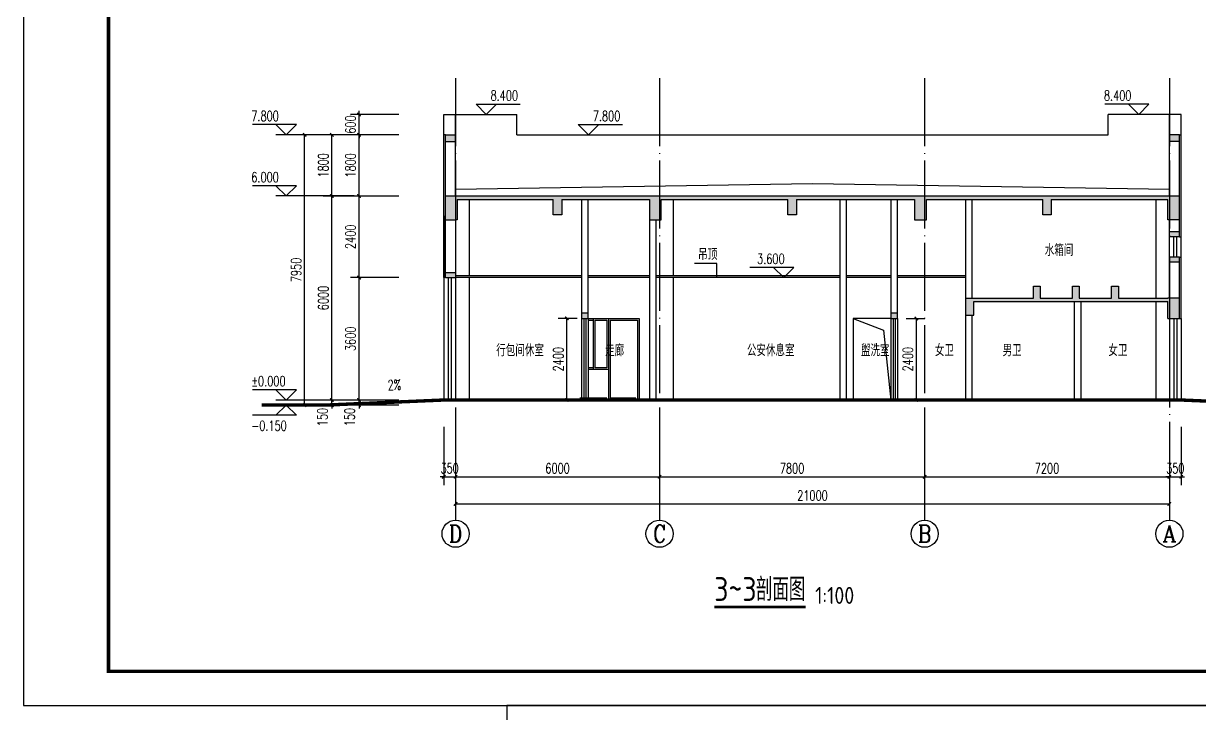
# Model space of a CAD drawing. Extents: x 63793 to 231107, y 20849 to 337643.
# Drawn here: x 124837 to 159436, y 82005 to 102295 of the extents above; entities that cross this region are included whole.
import ezdxf
from ezdxf.enums import TextEntityAlignment as Align

# ---------------------------------------------------------------- set-up
doc = ezdxf.new("R2010")
doc.units = 0
doc.header["$LTSCALE"] = 1000
doc.header["$MEASUREMENT"] = 0
doc.linetypes.add('DASH', pattern=[0.35, 0.25, -0.1])
doc.linetypes.add('DOTE', pattern=[2.42, 2, -0.2, 0.02, -0.2])
for name, color, linetype in [('AXIS', 3, 'Continuous'), ('AXIS_TEXT', 7, 'Continuous'), ('DIM_ELEV', 3, 'Continuous'), ('DIM_LEAD', 3, 'Continuous'), ('DIM_SYMB', 3, 'Continuous'), ('DOTE', 1, 'DOTE'), ('PUB_DIM', 3, 'Continuous'), ('PUB_TEXT', 7, 'Continuous'), ('PUB_TITLE', 4, 'Continuous'), ('SURFACE', 6, 'Continuous'), ('WALL', 2, 'Continuous'), ('填充', 8, 'Continuous'), ('新块$0$WINDOW', 4, 'Continuous')]:
    doc.layers.add(name, color=color, linetype=linetype)
doc.styles.add('_TCH_AXIS', font='COMPLEX', dxfattribs={"bigfont": 'GBCBIG'})
doc.styles.add('_TCH_DIM', font='SIMPLEX', dxfattribs={"bigfont": 'GBCBIG'})
doc.styles.add('_TCH_DIM_T3', font='SIMPLEX', dxfattribs={"width": 0.705882, "bigfont": 'GBCBIG'})
doc.styles.add('COMPLEX', font='COMPLEX')
doc.styles.get("Standard").update_dxf_attribs({"font": 'gbenor.shx', "bigfont": 'gbcbig.shx'})
doc.dimstyles.new('_TCH_ARCH&&100', dxfattribs={"dimtxt": 297.5, "dimasz": 100, "dimexe": 250, "dimexo": 300, "dimgap": 100, "dimtad": 1, "dimdec": 0, "dimzin": 0, "dimdsep": 46, "dimtxsty": '_TCH_DIM_T3', "dimblk": 'ARCHTICK', "dimcen": 0.09, "dimclrt": 7, "dimazin": 2, "dimtfac": 1, "dimtdec": 0, "dimtix": 1, "dimtmove": 2, "dimatfit": 3, "dimfxl": 0, "dimtolj": 1, "dimtzin": 0, "dimarcsym": 0})

# ---------------------------------------------------------------- blocks, each defined once
blk = doc.blocks.new('_ArchTick')
at = {"color": 0, "linetype": 'ByBlock', "const_width": 0.4}
blk.add_lwpolyline([(-0.5, -0.5), (0.5, 0.5)], dxfattribs=at)
blk = doc.blocks.new('*D285')
at = {"layer": 'Defpoints', "color": 0, "transparency": 16777216}
for p in [(150511, 93623), (151106, 93623), (150511, 91223)]:
    blk.add_point(p, dxfattribs=at)
at = {"layer": 'PUB_DIM', "color": 0, "lineweight": -2, "transparency": 16777216}
for p, q in [((150811, 93623), (151356, 93623)), ((151106, 91223), (151106, 93623)), ((150811, 91223), (151356, 91223))]:
    blk.add_line(p, q, dxfattribs=at)
at = {"layer": 'PUB_DIM', "color": 0, "lineweight": -2, "transparency": 16777216, "xscale": 100, "yscale": 100, "zscale": 100}
for p, rotation in [((151106, 93623), 90), ((151106, 91223), 270)]:
    blk.add_blockref('_ArchTick', p, dxfattribs=dict(at, rotation=rotation))
at = {"layer": 'PUB_DIM', "color": 7, "transparency": 16777216, "insert": (150857, 92423), "char_height": 297.5, "attachment_point": 5, "rotation": 90, "style": '_TCH_DIM_T3'}
blk.add_mtext('\\A1;2400', dxfattribs=at)
blk = doc.blocks.new('*D286')
at = {"layer": 'Defpoints', "color": 0, "transparency": 16777216}
for p in [(140822, 93623), (141422, 93623), (141422, 91223)]:
    blk.add_point(p, dxfattribs=at)
at = {"layer": 'PUB_DIM', "color": 0, "lineweight": -2, "transparency": 16777216}
for p, q in [((141122, 93623), (140572, 93623)), ((140822, 91223), (140822, 93623)), ((141122, 91223), (140572, 91223))]:
    blk.add_line(p, q, dxfattribs=at)
at = {"layer": 'PUB_DIM', "color": 0, "lineweight": -2, "transparency": 16777216, "xscale": 100, "yscale": 100, "zscale": 100}
for p, rotation in [((140822, 93623), 90), ((140822, 91223), 270)]:
    blk.add_blockref('_ArchTick', p, dxfattribs=dict(at, rotation=rotation))
at = {"layer": 'PUB_DIM', "color": 7, "transparency": 16777216, "insert": (140573, 92423), "char_height": 297.5, "attachment_point": 5, "rotation": 90, "style": '_TCH_DIM_T3'}
blk.add_mtext('\\A1;2400', dxfattribs=at)
blk = doc.blocks.new('*D810')
at = {"layer": 'Defpoints', "color": 0, "transparency": 16777216}
for p in [(134708, 91223), (136179, 91223), (136179, 91073)]:
    blk.add_point(p, dxfattribs=at)
at = {"layer": 'PUB_DIM', "color": 0, "lineweight": -2, "transparency": 16777216}
for p, q in [((135879, 91223), (134458, 91223)), ((135879, 91073), (134458, 91073)), ((134708, 91223), (134708, 91323)), ((134708, 91073), (134708, 91223)), ((134708, 91073), (134708, 90973))]:
    blk.add_line(p, q, dxfattribs=at)
at = {"layer": 'PUB_DIM', "color": 0, "lineweight": -2, "transparency": 16777216, "xscale": 100, "yscale": 100, "zscale": 100}
for p, rotation in [((134708, 91223), 270), ((134708, 91073), 90)]:
    blk.add_blockref('_ArchTick', p, dxfattribs=dict(at, rotation=rotation))
at = {"layer": 'PUB_DIM', "color": 7, "transparency": 16777216, "insert": (134433, 90723), "char_height": 297.5, "attachment_point": 5, "rotation": 90, "style": '_TCH_DIM_T3'}
blk.add_mtext('\\A1;150', dxfattribs=at)
blk = doc.blocks.new('*D811')
at = {"layer": 'Defpoints', "color": 0, "transparency": 16777216}
for p in [(134708, 94823), (136179, 94823), (136179, 91223)]:
    blk.add_point(p, dxfattribs=at)
at = {"layer": 'PUB_DIM', "color": 0, "lineweight": -2, "transparency": 16777216}
for p, q in [((135879, 94823), (134458, 94823)), ((134708, 91223), (134708, 94823)), ((135879, 91223), (134458, 91223))]:
    blk.add_line(p, q, dxfattribs=at)
at = {"layer": 'PUB_DIM', "color": 0, "lineweight": -2, "transparency": 16777216, "xscale": 100, "yscale": 100, "zscale": 100}
for p, rotation in [((134708, 94823), 90), ((134708, 91223), 270)]:
    blk.add_blockref('_ArchTick', p, dxfattribs=dict(at, rotation=rotation))
at = {"layer": 'PUB_DIM', "color": 7, "transparency": 16777216, "insert": (134459, 93023), "char_height": 297.5, "attachment_point": 5, "rotation": 90, "style": '_TCH_DIM_T3'}
blk.add_mtext('\\A1;3600', dxfattribs=at)
blk = doc.blocks.new('*D812')
at = {"layer": 'Defpoints', "color": 0, "transparency": 16777216}
for p in [(134708, 97223), (136179, 97223), (136179, 94823)]:
    blk.add_point(p, dxfattribs=at)
at = {"layer": 'PUB_DIM', "color": 0, "lineweight": -2, "transparency": 16777216}
for p, q in [((135879, 97223), (134458, 97223)), ((134708, 94823), (134708, 97223)), ((135879, 94823), (134458, 94823))]:
    blk.add_line(p, q, dxfattribs=at)
at = {"layer": 'PUB_DIM', "color": 0, "lineweight": -2, "transparency": 16777216, "xscale": 100, "yscale": 100, "zscale": 100}
for p, rotation in [((134708, 97223), 90), ((134708, 94823), 270)]:
    blk.add_blockref('_ArchTick', p, dxfattribs=dict(at, rotation=rotation))
at = {"layer": 'PUB_DIM', "color": 7, "transparency": 16777216, "insert": (134459, 96023), "char_height": 297.5, "attachment_point": 5, "rotation": 90, "style": '_TCH_DIM_T3'}
blk.add_mtext('\\A1;2400', dxfattribs=at)
blk = doc.blocks.new('*D813')
at = {"layer": 'Defpoints', "color": 0, "transparency": 16777216}
for p in [(134708, 99023), (136179, 99023), (136179, 97223)]:
    blk.add_point(p, dxfattribs=at)
at = {"layer": 'PUB_DIM', "color": 0, "lineweight": -2, "transparency": 16777216}
for p, q in [((135879, 99023), (134458, 99023)), ((134708, 97223), (134708, 99023)), ((135879, 97223), (134458, 97223))]:
    blk.add_line(p, q, dxfattribs=at)
at = {"layer": 'PUB_DIM', "color": 0, "lineweight": -2, "transparency": 16777216, "xscale": 100, "yscale": 100, "zscale": 100}
for p, rotation in [((134708, 99023), 90), ((134708, 97223), 270)]:
    blk.add_blockref('_ArchTick', p, dxfattribs=dict(at, rotation=rotation))
at = {"layer": 'PUB_DIM', "color": 7, "transparency": 16777216, "insert": (134459, 98123), "char_height": 297.5, "attachment_point": 5, "rotation": 90, "style": '_TCH_DIM_T3'}
blk.add_mtext('\\A1;1800', dxfattribs=at)
blk = doc.blocks.new('*D814')
at = {"layer": 'Defpoints', "color": 0, "transparency": 16777216}
for p in [(134708, 99623), (136179, 99623), (136179, 99023)]:
    blk.add_point(p, dxfattribs=at)
at = {"layer": 'PUB_DIM', "color": 0, "lineweight": -2, "transparency": 16777216}
for p, q in [((134708, 99623), (134708, 99723)), ((135879, 99623), (134458, 99623)), ((134708, 99023), (134708, 99623)), ((135879, 99023), (134458, 99023)), ((134708, 99023), (134708, 98923))]:
    blk.add_line(p, q, dxfattribs=at)
at = {"layer": 'PUB_DIM', "color": 0, "lineweight": -2, "transparency": 16777216, "xscale": 100, "yscale": 100, "zscale": 100}
for p, rotation in [((134708, 99623), 270), ((134708, 99023), 90)]:
    blk.add_blockref('_ArchTick', p, dxfattribs=dict(at, rotation=rotation))
at = {"layer": 'PUB_DIM', "color": 7, "transparency": 16777216, "insert": (134459, 99323), "char_height": 297.5, "attachment_point": 5, "rotation": 90, "style": '_TCH_DIM_T3'}
blk.add_mtext('\\A1;600', dxfattribs=at)
blk = doc.blocks.new('*D815')
at = {"layer": 'AXIS', "color": 0, "lineweight": -2, "transparency": 16777216}
for p, q in [((134834, 99023), (132858, 99023)), ((133108, 91073), (133108, 99023)), ((134834, 91073), (132858, 91073))]:
    blk.add_line(p, q, dxfattribs=at)
at = {"layer": 'Defpoints', "color": 0, "transparency": 16777216}
for p in [(133108, 99023), (135134, 99023), (135134, 91073)]:
    blk.add_point(p, dxfattribs=at)
at = {"layer": 'AXIS', "color": 0, "lineweight": -2, "transparency": 16777216, "xscale": 100, "yscale": 100, "zscale": 100}
for p, rotation in [((133108, 99023), 90), ((133108, 91073), 270)]:
    blk.add_blockref('_ArchTick', p, dxfattribs=dict(at, rotation=rotation))
at = {"layer": 'AXIS', "color": 7, "transparency": 16777216, "insert": (132859, 95048), "char_height": 297.5, "attachment_point": 5, "rotation": 90, "style": '_TCH_DIM_T3'}
blk.add_mtext('\\A1;7950', dxfattribs=at)
blk = doc.blocks.new('*D816')
at = {"layer": 'AXIS', "color": 0, "lineweight": -2, "transparency": 16777216}
for p, q in [((134850, 91223), (133658, 91223)), ((134850, 91073), (133658, 91073)), ((133908, 91223), (133908, 91323)), ((133908, 91073), (133908, 91223)), ((133908, 91073), (133908, 90973))]:
    blk.add_line(p, q, dxfattribs=at)
at = {"layer": 'Defpoints', "color": 0, "transparency": 16777216}
for p in [(133908, 91223), (135150, 91223), (135150, 91073)]:
    blk.add_point(p, dxfattribs=at)
at = {"layer": 'AXIS', "color": 0, "lineweight": -2, "transparency": 16777216, "xscale": 100, "yscale": 100, "zscale": 100}
for p, rotation in [((133908, 91223), 270), ((133908, 91073), 90)]:
    blk.add_blockref('_ArchTick', p, dxfattribs=dict(at, rotation=rotation))
at = {"layer": 'AXIS', "color": 7, "transparency": 16777216, "insert": (133633, 90723), "char_height": 297.5, "attachment_point": 5, "rotation": 90, "style": '_TCH_DIM_T3'}
blk.add_mtext('\\A1;150', dxfattribs=at)
blk = doc.blocks.new('*D817')
at = {"layer": 'AXIS', "color": 0, "lineweight": -2, "transparency": 16777216}
for p, q in [((134850, 97223), (133658, 97223)), ((133908, 91223), (133908, 97223)), ((134850, 91223), (133658, 91223))]:
    blk.add_line(p, q, dxfattribs=at)
at = {"layer": 'Defpoints', "color": 0, "transparency": 16777216}
for p in [(133908, 97223), (135150, 97223), (135150, 91223)]:
    blk.add_point(p, dxfattribs=at)
at = {"layer": 'AXIS', "color": 0, "lineweight": -2, "transparency": 16777216, "xscale": 100, "yscale": 100, "zscale": 100}
for p, rotation in [((133908, 97223), 90), ((133908, 91223), 270)]:
    blk.add_blockref('_ArchTick', p, dxfattribs=dict(at, rotation=rotation))
at = {"layer": 'AXIS', "color": 7, "transparency": 16777216, "insert": (133659, 94223), "char_height": 297.5, "attachment_point": 5, "rotation": 90, "style": '_TCH_DIM_T3'}
blk.add_mtext('\\A1;6000', dxfattribs=at)
blk = doc.blocks.new('*D818')
at = {"layer": 'AXIS', "color": 0, "lineweight": -2, "transparency": 16777216}
for p, q in [((134850, 99023), (133658, 99023)), ((133908, 97223), (133908, 99023)), ((134850, 97223), (133658, 97223))]:
    blk.add_line(p, q, dxfattribs=at)
at = {"layer": 'Defpoints', "color": 0, "transparency": 16777216}
for p in [(133908, 99023), (135150, 99023), (135150, 97223)]:
    blk.add_point(p, dxfattribs=at)
at = {"layer": 'AXIS', "color": 0, "lineweight": -2, "transparency": 16777216, "xscale": 100, "yscale": 100, "zscale": 100}
for p, rotation in [((133908, 99023), 90), ((133908, 97223), 270)]:
    blk.add_blockref('_ArchTick', p, dxfattribs=dict(at, rotation=rotation))
at = {"layer": 'AXIS', "color": 7, "transparency": 16777216, "insert": (133659, 98123), "char_height": 297.5, "attachment_point": 5, "rotation": 90, "style": '_TCH_DIM_T3'}
blk.add_mtext('\\A1;1800', dxfattribs=at)
blk = doc.blocks.new('*D819')
at = {"layer": 'AXIS', "color": 0, "lineweight": -2, "transparency": 16777216}
for p, q in [((158550, 90437), (158550, 88716)), ((158900, 90437), (158900, 88716)), ((158550, 88966), (158450, 88966)), ((158550, 88966), (158900, 88966)), ((158900, 88966), (159000, 88966))]:
    blk.add_line(p, q, dxfattribs=at)
at = {"layer": 'Defpoints', "color": 0, "transparency": 16777216}
for p in [(158550, 90737), (158900, 90737), (158900, 88966)]:
    blk.add_point(p, dxfattribs=at)
at = {"layer": 'AXIS', "color": 0, "lineweight": -2, "transparency": 16777216, "xscale": 100, "yscale": 100, "zscale": 100}
blk.add_blockref('_ArchTick', (158550, 88966), dxfattribs=at)
at = {"layer": 'AXIS', "color": 0, "lineweight": -2, "transparency": 16777216, "xscale": 100, "yscale": 100, "zscale": 100, "rotation": 180}
blk.add_blockref('_ArchTick', (158900, 88966), dxfattribs=at)
at = {"layer": 'AXIS', "color": 7, "transparency": 16777216, "insert": (158725, 89215), "char_height": 297.5, "attachment_point": 5, "style": '_TCH_DIM_T3'}
blk.add_mtext('\\A1;350', dxfattribs=at)
blk = doc.blocks.new('*D820')
at = {"layer": 'AXIS', "color": 0, "lineweight": -2, "transparency": 16777216}
for p, q in [((151350, 90437), (151350, 88716)), ((158550, 90437), (158550, 88716)), ((151350, 88966), (158550, 88966))]:
    blk.add_line(p, q, dxfattribs=at)
at = {"layer": 'Defpoints', "color": 0, "transparency": 16777216}
for p in [(151350, 90737), (158550, 90737), (158550, 88966)]:
    blk.add_point(p, dxfattribs=at)
at = {"layer": 'AXIS', "color": 0, "lineweight": -2, "transparency": 16777216, "xscale": 100, "yscale": 100, "zscale": 100, "rotation": 180}
blk.add_blockref('_ArchTick', (151350, 88966), dxfattribs=at)
at = {"layer": 'AXIS', "color": 0, "lineweight": -2, "transparency": 16777216, "xscale": 100, "yscale": 100, "zscale": 100}
blk.add_blockref('_ArchTick', (158550, 88966), dxfattribs=at)
at = {"layer": 'AXIS', "color": 7, "transparency": 16777216, "insert": (154950, 89215), "char_height": 297.5, "attachment_point": 5, "style": '_TCH_DIM_T3'}
blk.add_mtext('\\A1;7200', dxfattribs=at)
blk = doc.blocks.new('*D821')
at = {"layer": 'AXIS', "color": 0, "lineweight": -2, "transparency": 16777216}
for p, q in [((143550, 90437), (143550, 88716)), ((151350, 90437), (151350, 88716)), ((143550, 88966), (151350, 88966))]:
    blk.add_line(p, q, dxfattribs=at)
at = {"layer": 'Defpoints', "color": 0, "transparency": 16777216}
for p in [(143550, 90737), (151350, 90737), (151350, 88966)]:
    blk.add_point(p, dxfattribs=at)
at = {"layer": 'AXIS', "color": 0, "lineweight": -2, "transparency": 16777216, "xscale": 100, "yscale": 100, "zscale": 100, "rotation": 180}
blk.add_blockref('_ArchTick', (143550, 88966), dxfattribs=at)
at = {"layer": 'AXIS', "color": 0, "lineweight": -2, "transparency": 16777216, "xscale": 100, "yscale": 100, "zscale": 100}
blk.add_blockref('_ArchTick', (151350, 88966), dxfattribs=at)
at = {"layer": 'AXIS', "color": 7, "transparency": 16777216, "insert": (147450, 89215), "char_height": 297.5, "attachment_point": 5, "style": '_TCH_DIM_T3'}
blk.add_mtext('\\A1;7800', dxfattribs=at)
blk = doc.blocks.new('*D822')
at = {"layer": 'AXIS', "color": 0, "lineweight": -2, "transparency": 16777216}
for p, q in [((137550, 90437), (137550, 88716)), ((143550, 90437), (143550, 88716)), ((137550, 88966), (143550, 88966))]:
    blk.add_line(p, q, dxfattribs=at)
at = {"layer": 'Defpoints', "color": 0, "transparency": 16777216}
for p in [(137550, 90737), (143550, 90737), (143550, 88966)]:
    blk.add_point(p, dxfattribs=at)
at = {"layer": 'AXIS', "color": 0, "lineweight": -2, "transparency": 16777216, "xscale": 100, "yscale": 100, "zscale": 100, "rotation": 180}
blk.add_blockref('_ArchTick', (137550, 88966), dxfattribs=at)
at = {"layer": 'AXIS', "color": 0, "lineweight": -2, "transparency": 16777216, "xscale": 100, "yscale": 100, "zscale": 100}
blk.add_blockref('_ArchTick', (143550, 88966), dxfattribs=at)
at = {"layer": 'AXIS', "color": 7, "transparency": 16777216, "insert": (140550, 89215), "char_height": 297.5, "attachment_point": 5, "style": '_TCH_DIM_T3'}
blk.add_mtext('\\A1;6000', dxfattribs=at)
blk = doc.blocks.new('*D823')
at = {"layer": 'AXIS', "color": 0, "lineweight": -2, "transparency": 16777216}
for p, q in [((137200, 90437), (137200, 88716)), ((137550, 90437), (137550, 88716)), ((137200, 88966), (137100, 88966)), ((137200, 88966), (137550, 88966)), ((137550, 88966), (137650, 88966))]:
    blk.add_line(p, q, dxfattribs=at)
at = {"layer": 'Defpoints', "color": 0, "transparency": 16777216}
for p in [(137200, 90737), (137550, 90737), (137550, 88966)]:
    blk.add_point(p, dxfattribs=at)
at = {"layer": 'AXIS', "color": 0, "lineweight": -2, "transparency": 16777216, "xscale": 100, "yscale": 100, "zscale": 100}
blk.add_blockref('_ArchTick', (137200, 88966), dxfattribs=at)
at = {"layer": 'AXIS', "color": 0, "lineweight": -2, "transparency": 16777216, "xscale": 100, "yscale": 100, "zscale": 100, "rotation": 180}
blk.add_blockref('_ArchTick', (137550, 88966), dxfattribs=at)
at = {"layer": 'AXIS', "color": 7, "transparency": 16777216, "insert": (137375, 89215), "char_height": 297.5, "attachment_point": 5, "style": '_TCH_DIM_T3'}
blk.add_mtext('\\A1;350', dxfattribs=at)
blk = doc.blocks.new('*D824')
at = {"layer": 'AXIS', "color": 0, "lineweight": -2, "transparency": 16777216}
for p, q in [((137550, 90437), (137550, 87916)), ((158550, 90437), (158550, 87916)), ((137550, 88166), (158550, 88166))]:
    blk.add_line(p, q, dxfattribs=at)
at = {"layer": 'Defpoints', "color": 0, "transparency": 16777216}
for p in [(137550, 90737), (158550, 90737), (158550, 88166)]:
    blk.add_point(p, dxfattribs=at)
at = {"layer": 'AXIS', "color": 0, "lineweight": -2, "transparency": 16777216, "xscale": 100, "yscale": 100, "zscale": 100, "rotation": 180}
blk.add_blockref('_ArchTick', (137550, 88166), dxfattribs=at)
at = {"layer": 'AXIS', "color": 0, "lineweight": -2, "transparency": 16777216, "xscale": 100, "yscale": 100, "zscale": 100}
blk.add_blockref('_ArchTick', (158550, 88166), dxfattribs=at)
at = {"layer": 'AXIS', "color": 7, "transparency": 16777216, "insert": (148050, 88415), "char_height": 297.5, "attachment_point": 5, "style": '_TCH_DIM_T3'}
blk.add_mtext('\\A1;21000', dxfattribs=at)
blk = doc.blocks.new('_AXISO')
blk.add_circle((0, 0), 0.5)
at = {"layer": 'AXIS_TEXT', "style": 'COMPLEX', "width": 1.041667}
blk.add_attdef('A', text='', height=0.56, dxfattribs=at).set_placement((-0.25, -0.28), (0.25, -0.28), align=Align.FIT)

msp = doc.modelspace()

# ---------------------------------------------------------------- hatches: boundary and pattern name
at = {"layer": '填充'}
h = msp.add_hatch(color=256, dxfattribs=at)
h.paths.add_polyline_path([(150550.3, 93773.2), (150350.3, 93773.2), (150350.3, 93623.2), (150550.3, 93623.2)])
h.paths.add_polyline_path([(141450.3, 93773.2), (141250.3, 93773.2), (141250.3, 93623.2), (141450.3, 93623.2)])
h.paths.add_polyline_path([(158850.3, 96173.2), (158550.3, 96173.2), (158550.3, 96023.2), (158850.3, 96023.2)])
h.paths.add_polyline_path([(158850.3, 95423.2), (158550.3, 95423.2), (158550.3, 95273.2), (158850.3, 95273.2)])
h.paths.add_polyline_path([(158850.3, 94223.2), (158500.3, 94223.2), (157050.3, 94223.2), (157050.3, 94573.2), (156850.3, 94573.2), (156850.3, 94223.2), (155900.3, 94223.2), (155900.3, 94573.2), (155700.3, 94573.2), (155700.3, 94223.2), (154750.3, 94223.2), (154750.3, 94573.2), (154550.3, 94573.2), (154550.3, 94223.2), (152550.3, 94223.2), (152550.3, 93723.2), (152800.3, 93723.2), (152800.3, 94123.2), (155075.3, 94123.2), (158500.3, 94123.2), (158500.3, 93623.2), (158850.3, 93623.2)])
h.paths.add_polyline_path([(155075.3, 97123.2), (154825.3, 97123.2), (154825.3, 96673.2), (155075.3, 96673.2)], flags=17)
h.paths.add_polyline_path([(147575.3, 97123.2), (147325.3, 97123.2), (147325.3, 96673.2), (147575.3, 96673.2)], flags=17)
h.paths.add_polyline_path([(140675.3, 97123.2), (140425.3, 97123.2), (140425.3, 96673.2), (140675.3, 96673.2)], flags=17)
h.paths.add_polyline_path([(158550.3, 97123.2), (158500.3, 97123.2), (158500.3, 96523.2), (158550.3, 96523.2)], flags=17)
h.paths.add_polyline_path([(151400.3, 97123.2), (151350.3, 97123.2), (151350.3, 96523.2), (151400.3, 96523.2)], flags=17)
h.paths.add_polyline_path([(143600.3, 97123.2), (143550.3, 97123.2), (143550.3, 96523.2), (143600.3, 96523.2)], flags=17)
h.paths.add_polyline_path([(137550.3, 97123.2), (137250.3, 97123.2), (137250.3, 96523.2), (137550.3, 96523.2)], flags=17)
h.paths.add_polyline_path([(137600.3, 97123.2), (137550.3, 97123.2), (137550.3, 96523.2), (137600.3, 96523.2)], flags=17)
h.paths.add_polyline_path([(137550.3, 99023.2), (137250.3, 99023.2), (137250.3, 98823.2), (137550.3, 98823.2)])
h.paths.add_polyline_path([(137550.3, 94973.2), (137250.3, 94973.2), (137250.3, 94823.2), (137550.3, 94823.2)])
h.paths.add_polyline_path([(158850.3, 99023.2), (158550.3, 99023.2), (158550.3, 98823.2), (158850.3, 98823.2)])
h.paths.add_polyline_path([(137250.3, 97123.2), (143250.3, 97123.2), (143250.3, 96523.2), (143550.3, 96523.2), (143550.3, 97123.2), (151050.3, 97123.2), (151050.3, 96523.2), (151350.3, 96523.2), (151350.3, 97123.2), (158550.3, 97123.2), (158550.3, 96523.2), (158850.3, 96523.2), (158850.3, 97223.2), (137250.3, 97223.2)])

# ---------------------------------------------------------------- linework, layer by layer
for p, q in [((137200.3, 99623.2), (139350.3, 99623.2)), ((139350.3, 99023.2), (139350.3, 99623.2)), ((156750.3, 99023.2), (156750.3, 99623.2)), ((158900.3, 99623.2), (156750.3, 99623.2)), ((139350.3, 99023.2), (156750.3, 99023.2)), ((137950.3, 97123.2), (137950.3, 94873.2)), ((143950.3, 97123.2), (143950.3, 94873.2)), ((158150.3, 97123.2), (158150.3, 94223.2)), ((137200.3, 94823.2), (137200.3, 96623.2)), ((137950.3, 94823.2), (137950.3, 91223.2)), ((143950.3, 94823.2), (143950.3, 91223.2)), ((158150.3, 94123.2), (158150.3, 91223.2)), ((150350.3, 93623.2), (149250.3, 93623.2)), ((149250.3, 93623.2), (149250.3, 91223.2))]:
    msp.add_line(p, q)
at = {"color": 42}
for p, q in [((141250.3, 94873.2), (137550.3, 94873.2)), ((141250.3, 94823.2), (137550.3, 94823.2)), ((143250.3, 94873.2), (141450.3, 94873.2)), ((143250.3, 94823.2), (141450.3, 94823.2)), ((148850.3, 94873.2), (143450.3, 94873.2)), ((148850.3, 94823.2), (143450.3, 94823.2)), ((150350.3, 94873.2), (149050.3, 94873.2)), ((150350.3, 94823.2), (149050.3, 94823.2)), ((152550.3, 94873.2), (150550.3, 94873.2)), ((152550.3, 94823.2), (150550.3, 94823.2))]:
    msp.add_line(p, q, dxfattribs=at)
for points in [[(137200.3, 99023.2), (137200.3, 99623.2)], [(137550.3, 99023.2), (137550.3, 99623.2)], [(158550.3, 99023.2), (158550.3, 99623.2)], [(158900.3, 99023.2), (158900.3, 99623.2)], [(137550.3, 97423.2), (148050.3, 97589.2), (158550.3, 97423.2)], [(149250.3, 93623.2), (150135.9, 93279.3), (150350.3, 91223.2)]]:
    msp.add_lwpolyline(points)
at = {"const_width": 100}
for points in [[(137200.3, 91223.2), (133697, 91073.2), (131841.9, 91073.2)], [(158900.3, 91223.2), (137200.3, 91223.2)], [(158900.3, 91223.2), (162403.6, 91073.2), (164271.9, 91073.2)]]:
    msp.add_lwpolyline(points, dxfattribs=at)
at = {"layer": 'AXIS'}
for p, q in [((137550.3, 90436.9), (137550.3, 87691.2)), ((143550.3, 90436.9), (143550.3, 87691.2)), ((151350.3, 90436.9), (151350.3, 87691.2)), ((158550.3, 90436.9), (158550.3, 87691.2))]:
    msp.add_line(p, q, dxfattribs=at)
at = {"layer": 'DIM_ELEV'}
for p, q in [((138450.3, 99623.2), (138150.3, 99923.2)), ((138150.3, 99923.2), (139446.4, 99923.2)), ((138450.3, 99623.2), (138750.3, 99923.2)), ((157950.3, 99923.2), (156654.2, 99923.2)), ((157650.3, 99623.2), (157350.3, 99923.2)), ((157650.3, 99623.2), (157950.3, 99923.2)), ((132865.6, 99323.2), (131569.5, 99323.2)), ((132565.6, 99023.2), (132265.6, 99323.2)), ((132565.6, 99023.2), (132865.6, 99323.2)), ((138294.9, 99623.2), (139211.1, 99623.2)), ((141460.5, 99023.2), (141160.5, 99323.2)), ((141160.5, 99323.2), (142456.6, 99323.2)), ((141460.5, 99023.2), (141760.5, 99323.2)), ((157805.6, 99623.2), (156889.4, 99623.2)), ((134563.2, 99023.2), (132265.6, 99023.2)), ((140750.8, 99023.2), (141467.1, 99023.2)), ((132865.6, 97523.2), (131569.5, 97523.2)), ((132565.6, 97223.2), (132265.6, 97523.2)), ((134563.2, 97223.2), (132265.6, 97223.2)), ((132565.6, 97223.2), (132865.6, 97523.2)), ((147502.3, 95123.2), (146206.2, 95123.2)), ((147202.3, 94823.2), (146902.3, 95123.2)), ((147202.3, 94823.2), (147502.3, 95123.2)), ((132865.6, 91523.2), (131569.5, 91523.2)), ((132565.6, 91223.2), (132265.6, 91523.2)), ((132565.6, 91223.2), (132865.6, 91523.2)), ((134563.2, 91223.2), (132265.6, 91223.2)), ((132565.6, 91073.2), (132265.6, 90773.2)), ((134563.2, 91073.2), (132265.6, 91073.2)), ((132565.6, 91073.2), (132865.6, 90773.2)), ((132865.6, 90773.2), (131569.5, 90773.2))]:
    msp.add_line(p, q, dxfattribs=at)
at = {"layer": 'DIM_LEAD'}
for p, q in [((145240.7, 95236.5), (144580.6, 95236.5)), ((145240.7, 94848.9), (145240.7, 95236.5)), ((145240.7, 95236.5), (145240.7, 95236.5))]:
    msp.add_line(p, q, dxfattribs=at)
at = {"layer": 'DIM_SYMB'}
msp.add_lwpolyline([(136251.5, 91437.7, 0, 0, 0), (135549.7, 91405.2, 80, 0, 0), (135250, 91391.3, 0, 0, 0)], format="xyseb", dxfattribs=at)
at = {"layer": 'DIM_SYMB', "const_width": 70}
msp.add_lwpolyline([(145159.1, 85136.4), (147849.6, 85136.4)], dxfattribs=at)
at = {"layer": 'DOTE', "linetype": 'DOTE'}
for p, q in [((137550.3, 100684.8), (137550.3, 89252)), ((143550.3, 100684.8), (143550.3, 89252)), ((151350.3, 100684.8), (151350.3, 89252)), ((158550.3, 100684.8), (158550.3, 96023.2)), ((158550.3, 95423.2), (158550.3, 89252))]:
    msp.add_line(p, q, dxfattribs=at)
at = {"layer": 'PUB_TITLE'}
for points in [[(124837.4, 82242.4), (214037.4, 82242.4), (214037.4, 124242.4), (124837.4, 124242.4)], [(139054.7, 61242.4), (183654.7, 61242.4), (183654.7, 82242.4), (139054.7, 82242.4)]]:
    msp.add_lwpolyline(points, close=True, dxfattribs=at)
at = {"layer": 'PUB_TITLE', "const_width": 100}
msp.add_lwpolyline([(127337.4, 83242.4), (213037.4, 83242.4), (213037.4, 123242.4), (127337.4, 123242.4)], close=True, dxfattribs=at)
at = {"layer": 'SURFACE'}
for p, q in [((137200.3, 96623.2), (137200.3, 99023.2)), ((137250.3, 99023.2), (137200.3, 99023.2)), ((158850.3, 99023.2), (158900.3, 99023.2)), ((158900.3, 96023.2), (158900.3, 99023.2)), ((158850.3, 96023.2), (158900.3, 96023.2)), ((158850.3, 95423.2), (158900.3, 95423.2)), ((158900.3, 93623.2), (158900.3, 95423.2)), ((137250.3, 94823.2), (137200.3, 94823.2)), ((158850.3, 93623.2), (158900.3, 93623.2))]:
    msp.add_line(p, q, dxfattribs=at)
msp.add_lwpolyline([(137200.3, 94823.2), (137220.3, 94823.2), (137220.3, 96623.2), (137200.3, 96623.2)], dxfattribs=at)
at = {"layer": 'WALL'}
for p, q in [((137250.3, 94823.2), (137250.3, 99023.2)), ((137250.3, 99023.2), (137550.3, 99023.2)), ((137550.3, 97223.2), (137550.3, 99023.2)), ((158550.3, 97223.2), (158550.3, 99023.2)), ((158850.3, 99023.2), (158550.3, 99023.2)), ((158850.3, 96023.2), (158850.3, 99023.2)), ((137250.3, 98823.2), (137550.3, 98823.2)), ((158850.3, 98823.2), (158550.3, 98823.2)), ((137250.3, 97223.2), (158850.3, 97223.2)), ((137600.3, 97123.2), (140425.3, 97123.2)), ((140425.3, 96673.2), (140425.3, 97123.2)), ((140675.3, 97123.2), (143250.3, 97123.2)), ((140675.3, 97123.2), (140675.3, 96673.2)), ((143600.3, 97123.2), (147325.3, 97123.2)), ((147325.3, 96673.2), (147325.3, 97123.2)), ((147575.3, 97123.2), (151050.3, 97123.2)), ((147575.3, 97123.2), (147575.3, 96673.2)), ((151400.3, 97123.2), (154825.3, 97123.2)), ((154825.3, 96673.2), (154825.3, 97123.2)), ((155075.3, 97123.2), (158500.3, 97123.2)), ((155075.3, 97123.2), (155075.3, 96673.2)), ((158500.3, 96523.2), (158500.3, 97123.2)), ((140675.3, 96673.2), (140425.3, 96673.2)), ((147575.3, 96673.2), (147325.3, 96673.2)), ((155075.3, 96673.2), (154825.3, 96673.2)), ((137250.3, 96523.2), (137550.3, 96523.2)), ((158850.3, 96523.2), (158500.3, 96523.2)), ((158550.3, 96023.2), (158550.3, 96523.2)), ((158850.3, 96173.2), (158550.3, 96173.2)), ((158850.3, 96023.2), (158550.3, 96023.2)), ((158550.3, 94223.2), (158550.3, 95423.2)), ((158850.3, 95423.2), (158550.3, 95423.2)), ((158850.3, 95273.2), (158550.3, 95273.2)), ((158850.3, 94223.2), (158850.3, 95423.2)), ((137250.3, 94973.2), (137550.3, 94973.2)), ((137250.3, 94823.2), (137550.3, 94823.2)), ((152550.3, 94223.2), (154550.3, 94223.2)), ((152800.3, 94123.2), (155075.3, 94123.2)), ((154750.3, 94223.2), (155700.3, 94223.2)), ((155075.3, 94123.2), (158500.3, 94123.2)), ((155900.3, 94223.2), (156850.3, 94223.2)), ((157050.3, 94223.2), (158500.3, 94223.2)), ((158500.3, 93623.2), (158500.3, 94123.2)), ((141450.3, 93773.2), (141250.3, 93773.2)), ((150550.3, 93773.2), (150350.3, 93773.2))]:
    msp.add_line(p, q, dxfattribs=at)
for points in [[(137600.3, 97123.2), (137600.3, 96523.2), (137550.3, 96523.2), (137550.3, 94823.2)], [(141250.3, 97123.2), (141250.3, 93623.2), (141450.3, 93623.2), (141450.3, 97123.2)], [(143250.3, 97123.2), (143250.3, 96523.2), (143600.3, 96523.2), (143600.3, 97123.2)], [(143250.3, 97123.2), (143250.3, 91223.2), (143450.3, 91223.2), (143450.3, 96523.2)], [(148850.3, 97123.2), (148850.3, 91223.2), (149050.3, 91223.2), (149050.3, 97123.2)], [(150350.3, 97123.2), (150350.3, 93623.2), (150550.3, 93623.2), (150550.3, 97123.2)], [(151050.3, 97123.2), (151050.3, 96523.2), (151400.3, 96523.2), (151400.3, 97123.2)], [(152550.3, 97123.2), (152550.3, 91223.2), (152750.3, 91223.2), (152750.3, 93723.2)], [(152750.3, 94223.2), (152750.3, 97123.2)], [(154550.3, 94223.2), (154550.3, 94573.2), (154750.3, 94573.2), (154750.3, 94223.2)], [(155700.3, 94223.2), (155700.3, 94573.2), (155900.3, 94573.2), (155900.3, 94223.2)], [(156850.3, 94223.2), (156850.3, 94573.2), (157050.3, 94573.2), (157050.3, 94223.2)], [(152550.3, 93723.2), (152800.3, 93723.2), (152800.3, 94123.2)], [(155750.3, 94123.2), (155750.3, 91223.2), (155950.3, 91223.2), (155950.3, 94123.2)], [(158500.3, 93623.2), (158850.3, 93623.2), (158850.3, 94223.2), (158500.3, 94223.2), (158500.3, 94223.2)]]:
    msp.add_lwpolyline(points, dxfattribs=at)
at = {"layer": '新块$0$WINDOW'}
for p, q in [((158550.3, 95423.2), (158550.3, 96023.2)), ((158680.3, 95423.2), (158680.3, 96023.2)), ((158770.3, 95423.2), (158770.3, 96023.2)), ((158900.3, 95423.2), (158900.3, 96023.2)), ((137200.3, 94823.2), (137200.3, 91223.2)), ((137330.3, 94823.2), (137330.3, 91223.2)), ((137420.3, 94823.2), (137420.3, 91223.2)), ((137550.3, 94823.2), (137550.3, 91223.2)), ((141250.3, 93623.2), (141250.3, 91223.2)), ((141320.3, 93623.2), (141320.3, 91223.2)), ((141380.3, 93623.2), (141380.3, 91223.2)), ((141450.3, 93623.2), (142950.3, 93623.2)), ((141450.3, 93623.2), (141450.3, 91223.2)), ((141450.3, 93573.2), (141600.3, 93573.2)), ((141600.3, 93623.2), (141600.3, 92123.2)), ((141650.3, 93573.2), (142000.3, 93573.2)), ((141650.3, 93573.2), (141650.3, 92173.2)), ((142050.3, 93623.2), (142050.3, 91223.2)), ((142100.3, 93573.2), (142100.3, 91273.2)), ((142100.3, 93573.2), (142900.3, 93573.2)), ((150350.3, 93623.2), (150350.3, 91223.2)), ((150420.3, 93623.2), (150420.3, 91223.2)), ((150480.3, 93623.2), (150480.3, 91223.2)), ((150550.3, 93623.2), (150550.3, 91223.2)), ((158550.3, 93623.2), (158550.3, 91223.2)), ((158680.3, 93623.2), (158680.3, 91223.2)), ((158770.3, 93623.2), (158770.3, 91223.2)), ((158900.3, 93623.2), (158900.3, 91223.2)), ((142950.3, 91223.2), (141150.3, 91223.2)), ((142000.3, 91273.2), (141200.3, 91273.2)), ((142850.3, 91273.2), (142100.3, 91273.2))]:
    msp.add_line(p, q, dxfattribs=at)
for points in [[(141450.3, 93623.2), (142950.3, 93623.2), (142950.3, 91223.2)], [(142000.3, 93573.2), (142000.3, 92173.2), (141650.3, 92173.2)], [(142900.3, 93573.2), (142900.3, 91273.2)], [(141600.3, 92173.2), (141450.3, 92173.2)], [(142050.3, 92123.2), (141450.3, 92123.2)]]:
    msp.add_lwpolyline(points, dxfattribs=at)

# ---------------------------------------------------------------- block references
at = {"layer": 'AXIS'}
ref = msp.add_blockref('_AXISO', (137550.3, 87291.2), dxfattribs=dict(at, xscale=800, yscale=800, zscale=800))
ref.add_attrib('A', 'D', dxfattribs={"layer": 'AXIS_TEXT', "height": 497.4, "style": '_TCH_AXIS'}).set_placement((137348.9, 87042.5), (137751.6, 87042.5), align=Align.FIT)
ref = msp.add_blockref('_AXISO', (143550.3, 87291.2), dxfattribs=dict(at, xscale=800, yscale=800, zscale=800))
ref.add_attrib('A', 'C', dxfattribs={"layer": 'AXIS_TEXT', "height": 520.8, "style": '_TCH_AXIS'}).set_placement((143364.3, 87030.8), (143736.3, 87030.8), align=Align.FIT)
ref = msp.add_blockref('_AXISO', (151350.3, 87291.2), dxfattribs=dict(at, xscale=800, yscale=800, zscale=800))
ref.add_attrib('A', 'B', dxfattribs={"layer": 'AXIS_TEXT', "height": 497.4, "style": '_TCH_AXIS'}).set_placement((151148.9, 87042.5), (151551.6, 87042.5), align=Align.FIT)
ref = msp.add_blockref('_AXISO', (158550.3, 87291.2), dxfattribs=dict(at, xscale=800, yscale=800, zscale=800))
ref.add_attrib('A', 'A', dxfattribs={"layer": 'AXIS_TEXT', "height": 485.9, "style": '_TCH_AXIS'}).set_placement((158342, 87048.2), (158758.5, 87048.2), align=Align.FIT)

# ---------------------------------------------------------------- texts
at = {"linetype": 'DASH', "char_height": 350, "attachment_point": 1}
for s, insert, width in [('水箱间', (154884.6, 95805), 2479.98), ('行包间休室', (138745.7, 92860.4), 2479.98), ('走廊', (141950, 92860.4), 1776.101), ('公安休息室', (146121.4, 92860.4), 2479.98), ('盥洗室', (149475.6, 92860.4), 2479.98), ('女卫', (151651.5, 92860.4), 1817.839), ('男卫', (153642.3, 92860.4), 2479.98), ('女卫', (156755.5, 92860.4), 2479.98)]:
    msp.add_mtext(s, dxfattribs=dict(at, insert=insert, width=width))
at = {"layer": 'PUB_TEXT', "style": '_TCH_DIM', "width": 0.705882}
for s, p in [('8.400', (138576.4, 100028.2)), ('8.400', (156624.2, 100028.2)), ('7.800', (131539.5, 99428.2)), ('7.800', (141586.6, 99428.2)), ('6.000', (131539.5, 97628.2)), ('3.600', (146420.5, 95228.2)), ('%%P0.000', (131539.5, 91628.2)), ('-0.150', (131539.5, 90318.2))]:
    msp.add_text(s, height=297.5, dxfattribs=at).set_placement(p)
at = {"layer": 'PUB_TEXT', "style": '_TCH_DIM'}
msp.add_text('吊顶', height=337.59, dxfattribs=at).set_placement((144680.8, 95341.5))
at = {"layer": 'PUB_TEXT', "style": '_TCH_DIM', "width": 0.705882}
msp.add_text('2%%%', height=297.5, rotation=2.65746, dxfattribs=at).set_placement((135556.1, 91510.6))
at = {"layer": 'PUB_TEXT'}
for s, height, p in [('3~3', 700, (145159.1, 85313.7)), ('剖面图', 675.18, (146384.1, 85313.7)), ('1:100', 500, (148129.6, 85226.4))]:
    msp.add_text(s, height=height, dxfattribs=at).set_placement(p)

# ---------------------------------------------------------------- dimensions: what is measured, and where the dimension line sits
at = {"layer": 'AXIS'}
for p1, p2, distance, text, picture, middle in [((135134.4, 91073.2), (135134.4, 99023.2), 2026.8, '7950', '*D815', (132858.8, 95048.2)), ((135149.6, 97223.2), (135149.6, 99023.2), 1242, '1800', '*D818', (133658.8, 98123.2)), ((135149.6, 91223.2), (135149.6, 97223.2), 1242, '6000', '*D817', (133658.8, 94223.2)), ((137200.3, 90736.9), (137550.3, 90736.9), -1770.7, '350', '*D823', (137375.3, 89214.9)), ((137550.3, 90736.9), (143550.3, 90736.9), -1770.7, '6000', '*D822', (140550.3, 89214.9)), ((137550.3, 90736.9), (158550.3, 90736.9), -2570.7, '21000', '*D824', (148050.3, 88414.9)), ((143550.3, 90736.9), (151350.3, 90736.9), -1770.7, '7800', '*D821', (147450.3, 89214.9)), ((151350.3, 90736.9), (158550.3, 90736.9), -1770.7, '7200', '*D820', (154950.3, 89214.9)), ((158550.3, 90736.9), (158900.3, 90736.9), -1770.7, '350', '*D819', (158725.3, 89214.9))]:
    dim = msp.add_aligned_dim(p1=p1, p2=p2, distance=distance, text=text, dimstyle='_TCH_ARCH&&100', dxfattribs=at)
    dim.commit()
    dim.dimension.update_dxf_attribs({"geometry": picture, "text_midpoint": middle})
dim = msp.add_linear_dim(base=(133907.6, 91223.2), p1=(135149.6, 91073.2), p2=(135149.6, 91223.2), angle=90, text='150', dimstyle='_TCH_ARCH&&100', dxfattribs=at)
dim.commit()
dim.dimension.update_dxf_attribs({"geometry": '*D816', "text_midpoint": (133632.6, 90723.2), "dimtype": 129})
at = {"layer": 'PUB_DIM'}
for p1, p2, distance, text, picture, middle in [((136178.7, 99023.2), (136178.7, 99623.2), 1471.1, '600', '*D814', (134458.8, 99323.2)), ((136178.7, 97223.2), (136178.7, 99023.2), 1471.1, '1800', '*D813', (134458.8, 98123.2)), ((136178.7, 94823.2), (136178.7, 97223.2), 1471.1, '2400', '*D812', (134458.8, 96023.2)), ((136178.7, 91223.2), (136178.7, 94823.2), 1471.1, '3600', '*D811', (134458.8, 93023.2)), ((141422.3, 91223.2), (141422.3, 93623.2), 600.7, '2400', '*D286', (140572.8, 92423.2)), ((150510.7, 91223.2), (150510.7, 93623.2), -595.2, '2400', '*D285', (150857.1, 92423.2))]:
    dim = msp.add_aligned_dim(p1=p1, p2=p2, distance=distance, text=text, dimstyle='_TCH_ARCH&&100', dxfattribs=at)
    dim.commit()
    dim.dimension.update_dxf_attribs({"geometry": picture, "text_midpoint": middle})
dim = msp.add_linear_dim(base=(134707.6, 91223.2), p1=(136178.7, 91073.2), p2=(136178.7, 91223.2), angle=90, text='150', dimstyle='_TCH_ARCH&&100', dxfattribs=at)
dim.commit()
dim.dimension.update_dxf_attribs({"geometry": '*D810', "text_midpoint": (134432.6, 90723.2), "dimtype": 129})

doc.saveas('drawing.dxf')
